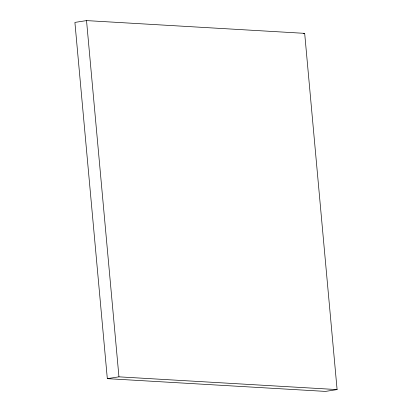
<?xml version="1.0" encoding="UTF-8"?>
<svg xmlns="http://www.w3.org/2000/svg" width="412" height="412" viewBox="0 0 412 412"><rect width="100%" height="100%" fill="white"/><g stroke="black" fill="none" stroke-linecap="round" stroke-linejoin="round"><path stroke-width="0.62" d="M86.53 20.6L74.902 22.408L107.321 378.649L325.47 391.4L337.098 389.592L304.679 33.351L86.53 20.6L118.95 376.841L337.098 389.592M303.453 33.542L304.679 33.351M107.321 378.649L118.95 376.841"/></g></svg>
